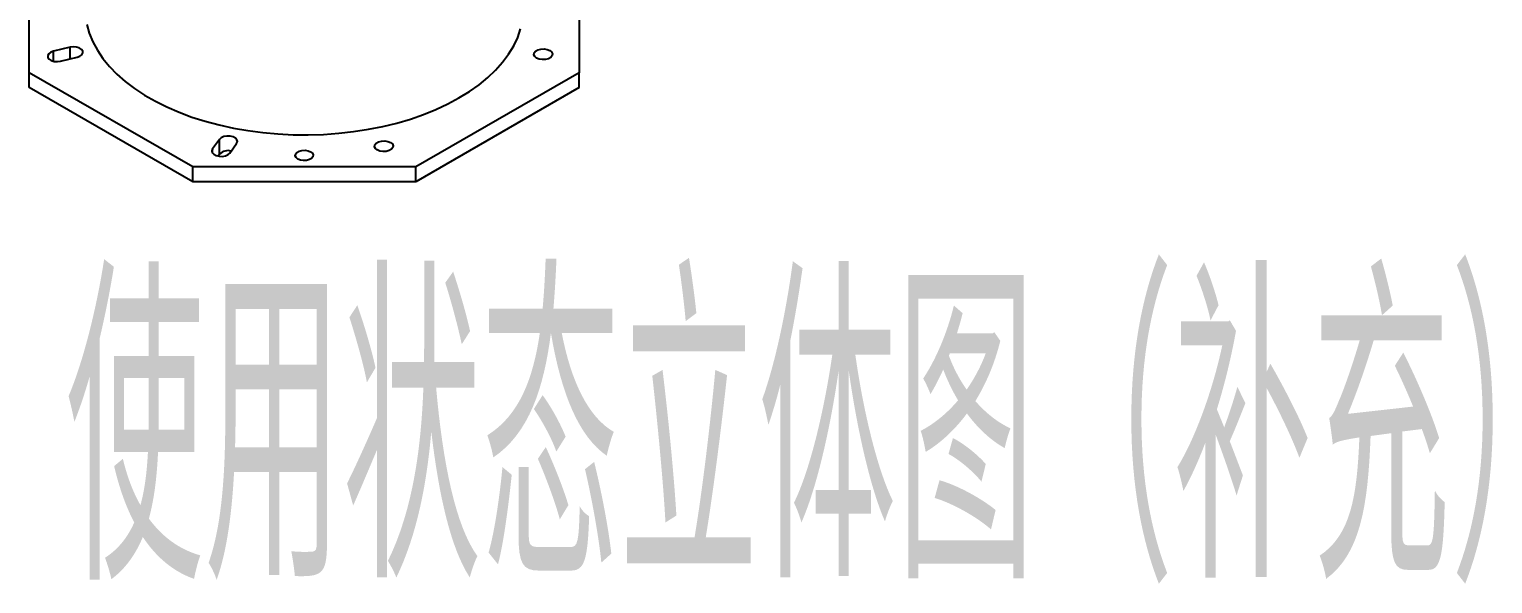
# Model space of a CAD drawing. Header units: millimetres. Extents: x 1258 to 2922, y -135 to 1239.
# Drawn here: x 1297.9 to 1541.5, y 289.3 to 381.6 of the extents above; entities that cross this region are included whole.
import ezdxf

# ---------------------------------------------------------------- set-up
doc = ezdxf.new("R2010")
doc.units = ezdxf.units.MM
doc.header["$LTSCALE"] = 6
doc.layers.add('6文字层', color=3, linetype='Continuous')
doc.styles.add('PC_TEXTSTYLE4', font='ISOCP.SHX', dxfattribs={"width": 0.707, "bigfont": 'GBCBIG.SHX'})

msp = doc.modelspace()

# ---------------------------------------------------------------- linework, layer by layer
at = {"color": 7, "linetype": 'Continuous', "lineweight": 25}
for p, q in [((1297.94, 374.39), (1297.94, 395.83)), ((1389.49, 395.83), (1389.49, 374.39)), ((1304.73, 378.62), (1301.96, 377.95)), ((1303.15, 376.3), (1305.92, 376.96)), ((1325.14, 358.69), (1297.94, 374.39)), ((1297.94, 371.94), (1297.94, 374.39)), ((1389.49, 374.39), (1362.28, 358.69)), ((1389.49, 371.94), (1389.49, 374.39)), ((1325.14, 356.24), (1297.94, 371.94)), ((1389.49, 371.94), (1362.28, 356.24)), ((1329.6, 363.29), (1328.45, 361.69)), ((1329.6, 360.84), (1329.6, 363.29)), ((1329.6, 360.84), (1329.36, 360.51)), ((1331.31, 361.01), (1332.46, 362.61)), ((1325.14, 356.24), (1325.14, 358.69)), ((1362.28, 358.69), (1325.14, 358.69)), ((1362.28, 356.24), (1362.28, 358.69)), ((1362.28, 356.24), (1325.14, 356.24))]:
    msp.add_line(p, q, dxfattribs=at)
at = {"color": 8, "linetype": 'Continuous', "lineweight": 25}
for p, q in [((1301.96, 376.3), (1301.96, 377.95)), ((1304.73, 376.68), (1304.73, 378.62)), ((1328.45, 361.01), (1328.45, 361.69))]:
    msp.add_line(p, q, dxfattribs=at)
at = {"color": 7, "linetype": 'Continuous', "lineweight": 25, "flags": 128}
for points in [[(1307.52, 382.39), (1307.93, 380.95), (1308.52, 379.52), (1309.28, 378.12), (1310.2, 376.76), (1311.29, 375.44), (1312.53, 374.16), (1313.92, 372.94), (1315.46, 371.77), (1317.13, 370.67), (1318.93, 369.64), (1320.86, 368.68), (1322.89, 367.81), (1325.02, 367.01), (1327.24, 366.31), (1329.54, 365.69), (1331.92, 365.17), (1334.34, 364.75), (1336.82, 364.42), (1339.32, 364.19), (1341.85, 364.07), (1344.39, 364.04), (1346.92, 364.12), (1349.44, 364.3), (1351.93, 364.58), (1354.38, 364.96), (1356.77, 365.44), (1359.11, 366.01), (1361.37, 366.67), (1363.55, 367.42), (1365.63, 368.26), (1367.6, 369.18), (1369.46, 370.18), (1371.2, 371.25), (1372.8, 372.38), (1374.26, 373.58), (1375.57, 374.83), (1376.73, 376.13), (1377.73, 377.48), (1378.57, 378.86), (1379.24, 380.27), (1379.73, 381.71)], [(1301.96, 377.95), (1301.5, 377.79), (1301.18, 377.54), (1301.02, 377.24), (1301.04, 376.93), (1301.24, 376.65), (1301.61, 376.42), (1302.09, 376.27), (1302.62, 376.23), (1303.15, 376.3)], [(1305.92, 376.96), (1306.37, 377.13), (1306.7, 377.38), (1306.86, 377.67), (1306.84, 377.98), (1306.63, 378.27), (1306.27, 378.5), (1305.79, 378.64), (1305.26, 378.68), (1304.73, 378.62)], [(1382.39, 376.82), (1382.08, 377.08), (1381.94, 377.38), (1381.99, 377.69), (1382.22, 377.97), (1382.6, 378.19), (1383.09, 378.32), (1383.62, 378.35), (1384.14, 378.27), (1384.58, 378.09), (1384.89, 377.84), (1385.03, 377.54), (1384.98, 377.23), (1384.76, 376.94), (1384.38, 376.72), (1383.89, 376.59), (1383.35, 376.57), (1382.83, 376.65), (1382.39, 376.82)], [(1332.46, 362.61), (1332.58, 362.91), (1332.51, 363.22), (1332.26, 363.49), (1331.86, 363.7), (1331.36, 363.82), (1330.83, 363.84), (1330.31, 363.74), (1329.89, 363.55), (1329.6, 363.29)], [(1355.87, 361.52), (1355.57, 361.77), (1355.43, 362.07), (1355.47, 362.38), (1355.7, 362.66), (1356.08, 362.88), (1356.57, 363.01), (1357.11, 363.04), (1357.63, 362.96), (1358.07, 362.78), (1358.38, 362.53), (1358.52, 362.23), (1358.47, 361.92), (1358.24, 361.64), (1357.86, 361.42), (1357.37, 361.29), (1356.84, 361.26), (1356.32, 361.34), (1355.87, 361.52)], [(1328.45, 361.69), (1328.33, 361.39), (1328.4, 361.08), (1328.65, 360.81), (1329.05, 360.6), (1329.54, 360.48), (1330.08, 360.46), (1330.6, 360.56), (1331.02, 360.75), (1331.31, 361.01)], [(1342.65, 360.01), (1342.35, 360.25), (1342.22, 360.54), (1342.26, 360.84), (1342.48, 361.12), (1342.85, 361.33), (1343.32, 361.46), (1343.84, 361.48), (1344.35, 361.4), (1344.77, 361.23), (1345.07, 360.99), (1345.21, 360.69), (1345.16, 360.4), (1344.94, 360.12), (1344.57, 359.91), (1344.1, 359.78), (1343.58, 359.76), (1343.08, 359.83), (1342.65, 360.01)]]:
    msp.add_lwpolyline(points, dxfattribs=at)
at = {"color": 7, "linetype": 'Continuous', "lineweight": 25}
msp.add_arc((1331.01, 359.38), 2.03, 74.5532, 134.1012, dxfattribs=at)

# ---------------------------------------------------------------- texts
at = {"layer": '6文字层', "style": 'PC_TEXTSTYLE4', "width": 0.667}
msp.add_text('使用状态立体图（补充）', height=48, dxfattribs=at).set_placement((1304, 290.23))

doc.saveas('drawing.dxf')
